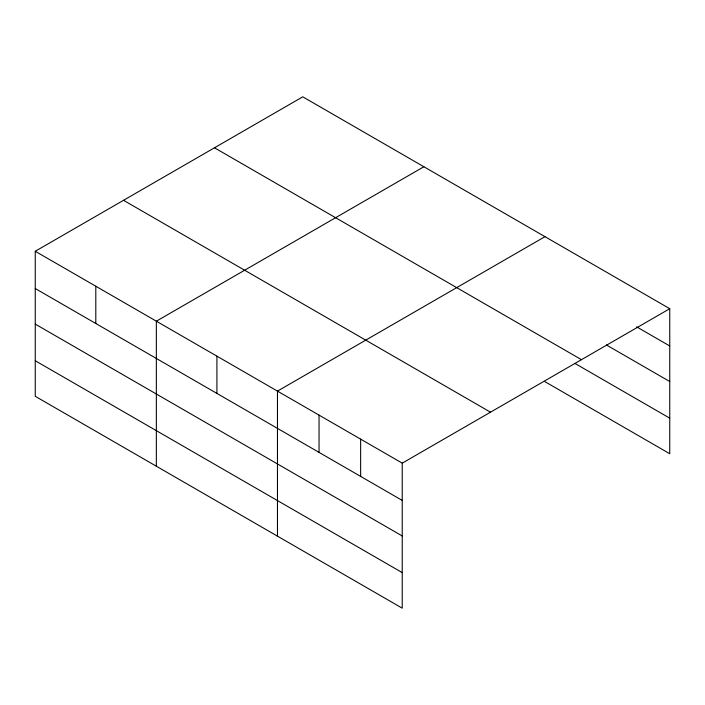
<?xml version="1.0" encoding="UTF-8"?>
<svg xmlns="http://www.w3.org/2000/svg" width="705" height="705" viewBox="0 0 705 705"><rect width="100%" height="100%" fill="white"/><g stroke="black" fill="none" stroke-linecap="round" stroke-linejoin="round"><path stroke-width="1.06" d="M35.25 251.271L402.238 463.15L402.238 608.177L35.25 396.298L35.25 251.271L302.762 96.823L669.75 308.702L669.75 453.729L544.974 381.687M423.872 166.75L156.351 321.198L156.351 466.216M544.974 236.668L277.462 391.116L277.462 536.135M402.238 463.15L669.75 308.702M636.668 326.864L669.75 345.97M606.415 344.965L669.75 381.528M214.487 147.794L581.466 359.673M575.227 363.595L669.75 418.162M123.534 200.308L490.513 412.187M35.25 288.539L402.238 500.418M35.25 324.097L402.238 535.976M35.25 360.74L402.238 572.61M360.643 439.136L360.643 476.404M319.048 415.13L319.048 452.39M216.911 356.157L216.911 393.416M95.801 286.239L95.801 323.498"/></g></svg>
